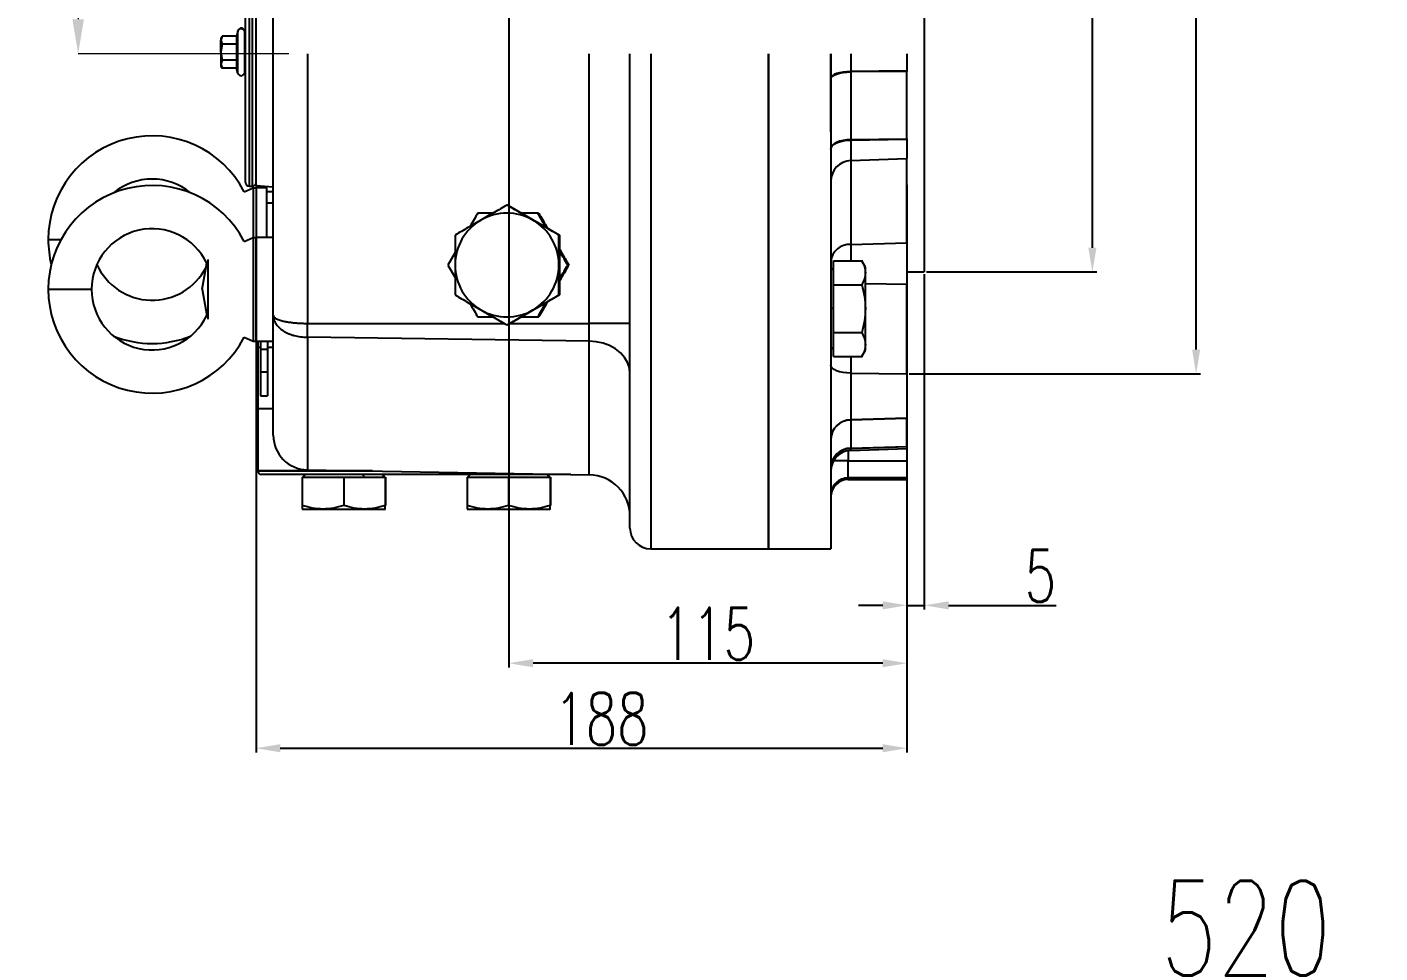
# Model space of a CAD drawing. Header units: millimetres. Extents: x 1663 to 4708, y 540 to 2693.
# Drawn here: x 2442.2 to 2833, y 1515.7 to 1783.2 of the extents above; entities that cross this region are included whole.
import ezdxf

# ---------------------------------------------------------------- set-up
doc = ezdxf.new("R2010")
doc.units = ezdxf.units.MM
doc.linetypes.add('CENTER2', pattern=[28.575, 19.05, -3.175, 3.175, -3.175])
doc.linetypes.add('点画线', pattern=[18, 12, -2, 2, -2])
doc.layers.add('AM_5', color=3, linetype='Continuous', lineweight=25)
doc.layers.add('中心线层', color=1, linetype='点画线', lineweight=18)
doc.styles.add('SLDTEXTSTYLE1', font='txt.shx', dxfattribs={"width": 0.7, "bigfont": 'gbcbig.shx'})
doc.styles.get("Standard").update_dxf_attribs({"font": 'arial.ttf'})
doc.styles.add('TH_GBDIM', font='simplex.shx', dxfattribs={"width": 0.707, "bigfont": 'hzfs.shx'})
doc.dimstyles.new('ISO-25$0', dxfattribs={"dimtxt": 2.5, "dimasz": 2.5, "dimexe": 1.25, "dimexo": 0.625, "dimtad": 1, "dimtxsty": 'Standard', "dimcen": 2.5, "dimdle": 5, "dimadec": 0, "dimazin": 0, "dimtfac": 1, "dimtmove": 0, "dimatfit": 3, "dimfxl": 0, "dimarcsym": 0})
doc.dimstyles.new('SLDDIMSTYLE12$0', dxfattribs={"dimtxt": 12, "dimasz": 10, "dimexe": 0, "dimexo": 0.0625, "dimgap": 0.875, "dimtad": 1, "dimdec": 1, "dimlfac": 1.8, "dimrnd": 1e-09, "dimzin": 12, "dimdsep": 46, "dimtxsty": 'SLDTEXTSTYLE1', "dimcen": 0.09, "dimdle": 8.16, "dimclrd": 3, "dimclre": 3, "dimadec": 0, "dimazin": 3, "dimtfac": 1, "dimtdec": 1, "dimtofl": 0, "dimtmove": 0, "dimatfit": 3, "dimfxl": 0, "dimfrac": 2, "dimtolj": 1, "dimlwd": 5, "dimlwe": 5, "dimarcsym": 0})

# ---------------------------------------------------------------- blocks, each defined once
blk = doc.blocks.new('*D51')
at = {"color": 1, "linetype": 'Continuous', "transparency": 16777216}
for p, q in [((2695.91, 1971.93), (2781.13, 1971.93)), ((2779.88, 1689.99), (2779.88, 1964.93)), ((2696.98, 1682.99), (2781.13, 1682.99))]:
    blk.add_line(p, q, dxfattribs=at)
at = {"color": 1, "transparency": 16777216}
for points in [[(2778.71, 1964.93), (2781.05, 1964.93), (2779.88, 1971.93)], [(2778.71, 1689.99), (2781.05, 1689.99), (2779.88, 1682.99)]]:
    blk.add_solid(points, dxfattribs=at)
at = {"layer": 'Defpoints', "color": 0, "transparency": 16777216}
for p in [(2695.29, 1971.93), (2779.88, 1971.93), (2696.36, 1682.99)]:
    blk.add_point(p, dxfattribs=at)
at = {"color": 1, "lineweight": 30, "transparency": 16777216, "insert": (2771.38, 1829.52), "char_height": 15, "attachment_point": 5, "rotation": 90, "style": 'TH_GBDIM'}
blk.add_mtext('%%C298', dxfattribs=at)
blk = doc.blocks.new('*D52')
at = {"color": 1, "linetype": 'Continuous', "transparency": 16777216}
for p, q in [((2581.36, 2006.81), (2581.36, 1598.15)), ((2696.36, 1652.3), (2696.36, 1598.15)), ((2689.36, 1599.4), (2588.36, 1599.4))]:
    blk.add_line(p, q, dxfattribs=at)
at = {"color": 1, "transparency": 16777216}
for points in [[(2588.36, 1600.57), (2588.36, 1598.23), (2581.36, 1599.4)], [(2689.36, 1600.57), (2689.36, 1598.23), (2696.36, 1599.4)]]:
    blk.add_solid(points, dxfattribs=at)
at = {"layer": 'Defpoints', "color": 0, "transparency": 16777216}
for p in [(2581.36, 2007.44), (2696.36, 1652.92), (2581.36, 1599.4)]:
    blk.add_point(p, dxfattribs=at)
at = {"color": 1, "lineweight": 30, "transparency": 16777216, "insert": (2638.86, 1607.9), "char_height": 15, "attachment_point": 5, "style": 'TH_GBDIM'}
blk.add_mtext('115', dxfattribs=at)
blk = doc.blocks.new('*D53')
at = {"color": 1, "linetype": 'Continuous', "transparency": 16777216}
for p, q in [((2701.98, 1942.44), (2751.16, 1942.44)), ((2749.91, 1719.44), (2749.91, 1935.44)), ((2701.98, 1712.44), (2751.16, 1712.44))]:
    blk.add_line(p, q, dxfattribs=at)
at = {"color": 1, "transparency": 16777216}
for points in [[(2748.75, 1935.44), (2751.08, 1935.44), (2749.91, 1942.44)], [(2748.75, 1719.44), (2751.08, 1719.44), (2749.91, 1712.44)]]:
    blk.add_solid(points, dxfattribs=at)
at = {"layer": 'Defpoints', "color": 0, "transparency": 16777216}
for p in [(2701.36, 1942.44), (2749.91, 1942.44), (2701.36, 1712.44)]:
    blk.add_point(p, dxfattribs=at)
at = {"color": 1, "lineweight": 30, "transparency": 16777216, "insert": (2736.66, 1827.44), "char_height": 15, "attachment_point": 5, "rotation": 90, "style": 'TH_GBDIM'}
blk.add_mtext('%%C230{\\H0.7x;\\S-0.1^ -0.2;}', dxfattribs=at)
blk = doc.blocks.new('*D54')
at = {"color": 1, "linetype": 'Continuous', "transparency": 16777216}
for p, q in [((2696.36, 1711.81), (2696.36, 1614.87)), ((2701.36, 1711.81), (2701.36, 1614.87)), ((2689.36, 1616.12), (2682.36, 1616.12)), ((2696.36, 1616.12), (2701.36, 1616.12)), ((2708.36, 1616.12), (2739.44, 1616.12))]:
    blk.add_line(p, q, dxfattribs=at)
at = {"color": 1, "transparency": 16777216}
for points in [[(2689.36, 1617.29), (2689.36, 1614.96), (2696.36, 1616.12)], [(2708.36, 1617.29), (2708.36, 1614.96), (2701.36, 1616.12)]]:
    blk.add_solid(points, dxfattribs=at)
at = {"layer": 'Defpoints', "color": 0, "transparency": 16777216}
for p in [(2696.36, 1712.44), (2701.36, 1712.44), (2696.36, 1616.12)]:
    blk.add_point(p, dxfattribs=at)
at = {"color": 1, "lineweight": 30, "transparency": 16777216, "insert": (2734.9, 1624.62), "char_height": 15, "attachment_point": 5, "style": 'TH_GBDIM'}
blk.add_mtext('5', dxfattribs=at)
blk = doc.blocks.new('*U49')
at = {"layer": '中心线层', "color": 0, "linetype": 'CENTER2', "transparency": 16777216}
for p, q in [((0, 91), (0, -416.23)), ((0, -178), (0, -282)), ((0, -282), (0, -416.23))]:
    blk.add_line(p, q, dxfattribs=at)
blk = doc.blocks.new('*D69')
at = {"color": 1, "linetype": 'Continuous', "transparency": 16777216}
for p, q in [((2508.36, 1737.63), (2508.36, 1573.59)), ((2696.36, 1737.63), (2696.36, 1573.59)), ((2515.36, 1574.84), (2689.36, 1574.84))]:
    blk.add_line(p, q, dxfattribs=at)
at = {"color": 1, "transparency": 16777216}
for points in [[(2515.36, 1576.01), (2515.36, 1573.68), (2508.36, 1574.84)], [(2689.36, 1576.01), (2689.36, 1573.68), (2696.36, 1574.84)]]:
    blk.add_solid(points, dxfattribs=at)
at = {"layer": 'Defpoints', "color": 0, "transparency": 16777216}
for p in [(2508.36, 1738.26), (2696.36, 1738.26), (2696.36, 1574.84)]:
    blk.add_point(p, dxfattribs=at)
at = {"color": 1, "lineweight": 30, "transparency": 16777216, "insert": (2608.11, 1583.34), "char_height": 15, "attachment_point": 5, "style": 'TH_GBDIM'}
blk.add_mtext('188', dxfattribs=at)
blk = doc.blocks.new('*D56')
at = {"layer": 'AM_5', "color": 3, "lineweight": 5, "transparency": 16777216}
blk.add_line((2531.8, 1192.2), (2531.8, 1508.26), dxfattribs=at)
at = {"layer": 'AM_5', "color": 3, "linetype": 'Continuous', "lineweight": 5, "transparency": 16777216}
for p, q in [((2541.8, 1508.26), (3038.92, 1508.26)), ((3048.92, 1280.2), (3048.92, 1508.26))]:
    blk.add_line(p, q, dxfattribs=at)
at = {"layer": 'AM_5', "color": 3, "transparency": 16777216}
for points in [[(2541.8, 1509.92), (2541.8, 1506.59), (2531.8, 1508.26)], [(3038.92, 1509.92), (3038.92, 1506.59), (3048.92, 1508.26)]]:
    blk.add_solid(points, dxfattribs=at)
at = {"layer": 'Defpoints', "color": 0, "transparency": 16777216}
for p in [(3048.92, 1508.26), (3048.92, 1280.13), (2531.8, 1192.13)]:
    blk.add_point(p, dxfattribs=at)
at = {"layer": 'AM_5', "color": 0, "transparency": 16777216, "insert": (2794.26, 1522.85), "char_height": 12, "width": 2.3333, "attachment_point": 5, "style": 'SLDTEXTSTYLE1'}
blk.add_mtext('\\A1;{\\H2.28571x;520}', dxfattribs=at)
blk = doc.blocks.new('*D64')
at = {"layer": 'AM_5', "color": 3, "lineweight": 5, "transparency": 16777216}
blk.add_line((2517.79, 1879.44), (2456.98, 1879.44), dxfattribs=at)
at = {"layer": 'AM_5', "color": 3, "linetype": 'Continuous', "lineweight": 5, "transparency": 16777216}
for p, q in [((2456.98, 1869.44), (2456.98, 1785.44)), ((2517.79, 1775.44), (2456.98, 1775.44))]:
    blk.add_line(p, q, dxfattribs=at)
at = {"layer": 'AM_5', "color": 3, "transparency": 16777216}
for points in [[(2455.32, 1869.44), (2458.65, 1869.44), (2456.98, 1879.44)], [(2455.32, 1785.44), (2458.65, 1785.44), (2456.98, 1775.44)]]:
    blk.add_solid(points, dxfattribs=at)
at = {"layer": 'Defpoints', "color": 0, "transparency": 16777216}
for p in [(2517.86, 1879.44), (2456.98, 1775.44), (2517.86, 1775.44)]:
    blk.add_point(p, dxfattribs=at)
at = {"layer": 'AM_5', "color": 0, "transparency": 16777216, "insert": (2450.11, 1827.44), "char_height": 12, "attachment_point": 5, "rotation": 90, "style": 'SLDTEXTSTYLE1'}
blk.add_mtext('\\A1;%%C110', dxfattribs=at)

msp = doc.modelspace()

# ---------------------------------------------------------------- linework, layer by layer
at = {"color": 7, "linetype": 'Continuous', "lineweight": 25}
for p, q in [((2513.357, 1707.415), (2513.357, 1947.46)), ((2701.357, 1942.437), (2701.357, 1712.437)), ((2505.357, 1738.258), (2505.357, 1916.258)), ((2508.357, 1737.437), (2508.357, 1917.437)), ((2503.141, 1782.12), (2502.718, 1780.544)), ((2503.141, 1781.984), (2502.755, 1780.544)), ((2503.141, 1769.866), (2503.141, 1781.984)), ((2505.107, 1781.725), (2505.107, 1781.861)), ((2498.575, 1780.564), (2498.207, 1779.925)), ((2498.564, 1780.544), (2498.207, 1779.389)), ((2498.207, 1780.061), (2498.207, 1779.925)), ((2498.207, 1779.925), (2498.207, 1779.389)), ((2498.207, 1779.389), (2498.564, 1778.234)), ((2498.207, 1775.925), (2498.207, 1779.389)), ((2498.564, 1778.234), (2498.207, 1775.925)), ((2502.755, 1780.544), (2498.564, 1780.544)), ((2502.755, 1778.234), (2498.564, 1778.234)), ((2502.755, 1780.544), (2502.755, 1778.234)), ((2502.755, 1778.234), (2502.755, 1773.615)), ((2505.107, 1770.125), (2505.107, 1781.725)), ((2498.207, 1775.925), (2498.564, 1773.615)), ((2498.207, 1775.925), (2498.207, 1772.461)), ((2505.357, 1775.925), (2505.107, 1775.925)), ((2523.182, 1775.437), (2523.182, 1697.576)), ((2604.566, 1697.576), (2604.566, 1775.437)), ((2616.357, 1638.437), (2616.357, 1775.437)), ((2656.357, 1752.952), (2656.357, 1775.437)), ((2656.357, 1632.437), (2656.357, 1775.437)), ((2656.357, 1775.437), (2656.357, 1632.437)), ((2674.357, 1752.952), (2674.357, 1775.437)), ((2674.357, 1775.437), (2674.357, 1632.437)), ((2680.147, 1775.437), (2680.147, 1770.332)), ((2696.357, 1775.437), (2696.357, 1770.389)), ((2696.357, 1775.437), (2696.357, 1770.516)), ((2498.564, 1773.615), (2498.207, 1772.461)), ((2498.207, 1772.461), (2498.564, 1771.306)), ((2498.207, 1772.461), (2498.207, 1771.925)), ((2498.207, 1771.925), (2498.575, 1771.286)), ((2502.755, 1773.615), (2498.564, 1773.615)), ((2502.755, 1771.306), (2498.564, 1771.306)), ((2502.755, 1773.615), (2502.755, 1771.306)), ((2503.141, 1769.866), (2502.755, 1771.306)), ((2696.357, 1770.516), (2680.147, 1770.332)), ((2696.357, 1770.389), (2680.147, 1770.205)), ((2680.147, 1770.332), (2680.147, 1750.665)), ((2680.147, 1770.205), (2680.147, 1750.544)), ((2696.357, 1750.912), (2696.357, 1770.516)), ((2696.357, 1750.792), (2696.357, 1770.389)), ((2680.147, 1750.665), (2696.357, 1750.912)), ((2680.147, 1750.544), (2696.357, 1750.792)), ((2696.357, 1750.912), (2696.357, 1745.285)), ((2696.357, 1750.792), (2696.357, 1745.172)), ((2680.147, 1744.606), (2696.357, 1745.172)), ((2696.357, 1720.84), (2696.357, 1745.172)), ((2696.357, 1720.783), (2696.357, 1745.172)), ((2504.968, 1735.614), (2507.523, 1736.764)), ((2506.357, 1737.258), (2507.357, 1737.258)), ((2507.523, 1736.764), (2507.523, 1722.415)), ((2507.523, 1736.764), (2508.357, 1736.764)), ((2508.357, 1737.437), (2513.357, 1737)), ((2511.357, 1736.764), (2508.357, 1736.764)), ((2508.357, 1736.764), (2508.357, 1722.415)), ((2511.357, 1737.175), (2511.357, 1735.674)), ((2511.357, 1735.674), (2511.357, 1732.437)), ((2511.357, 1735.674), (2513.357, 1735.674)), ((2511.357, 1732.437), (2511.357, 1722.415)), ((2511.357, 1732.437), (2513.357, 1732.437)), ((2581.039, 1731.758), (2580.858, 1731.758)), ((2581.039, 1731.758), (2596.037, 1723.098)), ((2589.735, 1729.437), (2590.002, 1729.437)), ((2504.968, 1721.265), (2507.523, 1722.415)), ((2507.523, 1722.415), (2507.523, 1692.415)), ((2507.523, 1722.415), (2508.357, 1722.415)), ((2513.357, 1722.415), (2508.357, 1722.415)), ((2508.357, 1692.415), (2508.357, 1722.415)), ((2596.037, 1723.098), (2595.856, 1723.098)), ((2596.037, 1723.098), (2596.037, 1705.777)), ((2680.147, 1720.376), (2696.357, 1720.84)), ((2696.357, 1720.84), (2696.357, 1708.806)), ((2696.357, 1720.783), (2696.357, 1708.752)), ((2493.921, 1715.414), (2494.068, 1714.589)), ((2494.412, 1716.034), (2494.412, 1698.795)), ((2565.841, 1718.075), (2563.758, 1714.437)), ((2675.157, 1715.686), (2683.285, 1715.686)), ((2675.157, 1708.758), (2675.157, 1715.686)), ((2684.357, 1713.83), (2683.274, 1715.705)), ((2492.787, 1707.415), (2494.138, 1714.978)), ((2563.758, 1714.437), (2565.841, 1710.8)), ((2598.394, 1714.437), (2598.661, 1714.437)), ((2675.157, 1713.537), (2674.357, 1713.075)), ((2684.357, 1712.222), (2684.357, 1713.83)), ((2684.357, 1701.83), (2684.357, 1712.222)), ((2696.357, 1712.437), (2701.357, 1712.437)), ((2696.357, 1712.437), (2701.357, 1712.437)), ((2675.157, 1708.758), (2683.285, 1708.758)), ((2675.157, 1694.902), (2675.157, 1708.758)), ((2696.357, 1682.993), (2696.357, 1708.806)), ((2448.357, 1707.415), (2460.857, 1707.415)), ((2492.787, 1707.415), (2494.138, 1699.851)), ((2513.357, 1699.901), (2513.357, 1707.415)), ((2596.037, 1705.777), (2581.039, 1697.117)), ((2596.037, 1705.777), (2595.856, 1705.777)), ((2513.357, 1695.182), (2513.357, 1699.901)), ((2675.157, 1701.83), (2674.357, 1701.83)), ((2684.357, 1691.438), (2684.357, 1701.83)), ((2581.039, 1697.117), (2580.858, 1697.117)), ((2589.735, 1699.437), (2590.002, 1699.437)), ((2616.357, 1697.576), (2604.566, 1697.576)), ((2604.566, 1692.45), (2604.566, 1697.576)), ((2504.968, 1693.564), (2507.523, 1692.415)), ((2507.523, 1692.415), (2508.357, 1692.415)), ((2508.357, 1692.415), (2513.357, 1692.415)), ((2509.657, 1692.415), (2509.657, 1690.095)), ((2511.657, 1692.415), (2511.657, 1690.095)), ((2513.357, 1665.264), (2513.357, 1695.182)), ((2604.566, 1692.45), (2523.182, 1693.554)), ((2675.157, 1694.902), (2683.285, 1694.902)), ((2675.157, 1687.973), (2675.157, 1694.902)), ((2508.857, 1690.645), (2508.857, 1654.937)), ((2509.657, 1690.095), (2511.657, 1690.095)), ((2509.657, 1690.095), (2509.657, 1683.609)), ((2511.657, 1690.095), (2511.657, 1683.609)), ((2674.357, 1690.585), (2675.157, 1690.123)), ((2675.157, 1687.973), (2683.285, 1687.973)), ((2683.274, 1687.954), (2684.357, 1689.83)), ((2684.357, 1689.83), (2684.357, 1691.438)), ((2509.657, 1683.609), (2511.657, 1683.609)), ((2509.657, 1683.609), (2509.657, 1676.602)), ((2511.657, 1683.609), (2511.657, 1676.602)), ((2680.147, 1683.21), (2680.147, 1669.664)), ((2680.147, 1683.21), (2696.357, 1682.993)), ((2696.357, 1682.993), (2696.357, 1670.173)), ((2509.657, 1676.602), (2511.657, 1676.602)), ((2509.657, 1676.599), (2511.657, 1676.599)), ((2508.857, 1672.937), (2508.857, 1654.937)), ((2696.357, 1670.173), (2680.147, 1669.664)), ((2696.357, 1670.114), (2680.147, 1669.605)), ((2680.147, 1669.664), (2680.147, 1661.505)), ((2680.147, 1669.605), (2680.147, 1661.462)), ((2696.357, 1662.04), (2696.357, 1670.173)), ((2696.357, 1661.997), (2696.357, 1670.114)), ((2680.147, 1661.505), (2696.357, 1662.04)), ((2680.147, 1661.462), (2696.357, 1661.997)), ((2680.147, 1660.884), (2696.357, 1661.451)), ((2696.357, 1661.997), (2696.357, 1661.451)), ((2696.357, 1661.451), (2696.357, 1657.897)), ((2679.357, 1657.897), (2696.357, 1657.897)), ((2679.357, 1652.911), (2679.357, 1657.897)), ((2696.357, 1657.897), (2696.357, 1652.911)), ((2542.002, 1654.937), (2508.857, 1654.937)), ((2599.292, 1653.937), (2509.857, 1653.937)), ((2521.706, 1653.137), (2521.706, 1645.009)), ((2521.706, 1653.137), (2533.706, 1653.137)), ((2522.461, 1653.937), (2521.999, 1653.137)), ((2523.182, 1655.266), (2604.566, 1653.845)), ((2533.706, 1653.137), (2533.706, 1645.009)), ((2533.706, 1653.137), (2545.706, 1653.137)), ((2539.559, 1653.137), (2539.328, 1653.937)), ((2545.413, 1653.137), (2544.951, 1653.937)), ((2545.451, 1653.137), (2544.99, 1653.937)), ((2545.706, 1653.137), (2545.745, 1653.137)), ((2545.706, 1653.137), (2545.706, 1645.009)), ((2545.745, 1653.137), (2545.745, 1645.009)), ((2569.318, 1653.137), (2569.318, 1645.009)), ((2569.318, 1653.137), (2581.318, 1653.137)), ((2569.611, 1653.137), (2570.073, 1653.937)), ((2581.318, 1653.137), (2581.318, 1645.009)), ((2581.318, 1653.137), (2593.318, 1653.137)), ((2593.025, 1653.137), (2592.563, 1653.937)), ((2593.102, 1653.137), (2592.64, 1653.937)), ((2593.318, 1653.137), (2593.395, 1653.137)), ((2593.318, 1653.137), (2593.318, 1645.009)), ((2593.395, 1653.137), (2593.395, 1645.009)), ((2696.357, 1652.911), (2679.357, 1652.911)), ((2696.357, 1652.911), (2696.357, 1652.437)), ((2679.357, 1652.437), (2696.357, 1652.437)), ((2521.706, 1643.937), (2527.706, 1643.937)), ((2527.706, 1643.937), (2539.706, 1643.937)), ((2539.706, 1643.937), (2545.706, 1643.937)), ((2545.706, 1643.937), (2545.745, 1643.937)), ((2569.318, 1643.937), (2575.318, 1643.937)), ((2575.318, 1643.937), (2587.318, 1643.937)), ((2587.318, 1643.937), (2593.318, 1643.937)), ((2593.395, 1643.937), (2593.318, 1643.937)), ((2622.357, 1632.437), (2656.357, 1632.437)), ((2656.357, 1632.437), (2674.357, 1632.437)), ((2656.357, 1632.437), (2674.357, 1632.437))]:
    msp.add_line(p, q, dxfattribs=at)
at = {"color": 8, "linetype": 'Continuous', "lineweight": 25}
for p, q in [((2506.357, 1827.258), (2506.357, 1737.258)), ((2507.357, 1737.258), (2507.357, 1827.258)), ((2503.141, 1781.984), (2503.141, 1782.12)), ((2622.357, 1775.437), (2622.357, 1632.437)), ((2680.147, 1750.665), (2680.147, 1744.719)), ((2680.147, 1750.544), (2680.147, 1744.606)), ((2680.147, 1744.606), (2680.147, 1720.376)), ((2680.147, 1744.606), (2680.147, 1720.319)), ((2448.357, 1721.764), (2452.011, 1721.764)), ((2680.147, 1720.376), (2680.147, 1715.686)), ((2696.357, 1708.806), (2684.357, 1708.967)), ((2523.182, 1697.576), (2580.059, 1697.576)), ((2581.834, 1697.576), (2604.566, 1697.576)), ((2523.182, 1693.554), (2523.182, 1655.266)), ((2604.566, 1653.845), (2604.566, 1692.45)), ((2509.657, 1690.645), (2508.857, 1690.645)), ((2513.357, 1690.645), (2511.657, 1690.645)), ((2680.147, 1687.973), (2680.147, 1683.21)), ((2513.357, 1672.937), (2508.857, 1672.937)), ((2679.357, 1660.804), (2679.357, 1657.897)), ((2680.147, 1661.505), (2680.147, 1660.926)), ((2680.147, 1661.462), (2680.147, 1660.884)), ((2679.357, 1657.897), (2675.166, 1657.897)), ((2508.857, 1654.937), (2542.002, 1654.937)), ((2679.357, 1652.911), (2679.357, 1652.437))]:
    msp.add_line(p, q, dxfattribs=at)
at = {"color": 7, "linetype": 'Continuous', "lineweight": 25, "flags": 128}
for points in [[(2680.147, 1770.332), (2679.007, 1770.283), (2677.916, 1770.164), (2676.915, 1769.98), (2676.041, 1769.737), (2675.325, 1769.444), (2674.794, 1769.113), (2674.467, 1768.754), (2674.357, 1768.381)], [(2674.357, 1768.25), (2674.467, 1768.623), (2674.794, 1768.983), (2675.325, 1769.315), (2676.041, 1769.609), (2676.915, 1769.852), (2677.916, 1770.037), (2679.007, 1770.156), (2680.147, 1770.205)], [(2680.147, 1750.665), (2679.007, 1750.599), (2677.916, 1750.44), (2676.915, 1750.192), (2676.041, 1749.865), (2675.325, 1749.472), (2674.794, 1749.026), (2674.467, 1748.543), (2674.357, 1748.043)], [(2674.357, 1747.918), (2674.467, 1748.419), (2674.794, 1748.902), (2675.325, 1749.349), (2676.041, 1749.743), (2676.915, 1750.07), (2677.916, 1750.319), (2679.007, 1750.478), (2680.147, 1750.544)], [(2596.037, 1713.79), (2596.05, 1714.437), (2596.037, 1715.084)], [(2508.935, 1692.415), (2508.885, 1691.701), (2508.857, 1690.645)], [(2616.357, 1683.12), (2616.178, 1684.722), (2615.649, 1686.277), (2614.784, 1687.738), (2613.609, 1689.062), (2612.159, 1690.21), (2610.477, 1691.146), (2608.614, 1691.844), (2606.623, 1692.283), (2604.566, 1692.45)], [(2680.147, 1683.21), (2679.007, 1683.268), (2677.916, 1683.408), (2676.915, 1683.625), (2676.041, 1683.911), (2675.325, 1684.256), (2674.794, 1684.648), (2674.467, 1685.07), (2674.357, 1685.509)]]:
    msp.add_lwpolyline(points, dxfattribs=at)
at = {"color": 7, "linetype": 'Continuous', "lineweight": 25}
for centre, radius, start, end in [((2504.107, 1781.861), 1, 0, 165), ((2504.107, 1781.725), 1, 0, 165), ((2505.357, 1779.311), 0.25, 180, 270), ((2505.357, 1779.175), 0.25, 180, 270), ((2504.107, 1770.125), 1, 195, 0), ((2505.357, 1772.675), 0.25, 90, 180), ((2478.357, 1721.764), 30, 27.49509, 180), ((2680.357, 1738.609), 6, 92, 180), ((2478.357, 1721.764), 17.5, 50.55306, 129.44694), ((2478.357, 1707.415), 30, 27.49509, 180), ((2506.357, 1738.258), 1, 180, 270), ((2507.357, 1738.258), 1, 270, 0), ((2580.837, 1714.438), 15, 120.00589, 180.00166), ((2580.835, 1714.441), 14.996, 59.99573, 120.00427), ((2580.832, 1714.438), 15, 359.99834, 59.99411), ((2478.357, 1707.415), 17.5, 25.60688, 180), ((2478.357, 1721.764), 30, 180, 193.83707), ((2679.825, 1714.888), 5.498, 86.63502, 174.03498), ((2478.357, 1721.764), 17.5, 204.2043, 332.79764), ((2580.837, 1714.437), 15, 179.99833, 239.99412), ((2580.832, 1714.437), 15, 300.00588, 0.00167), ((2478.357, 1707.415), 30, 180, 332.50491), ((2478.357, 1707.415), 17.5, 180, 334.39312), ((2580.835, 1714.433), 14.996, 239.99569, 300.00431), ((2478.357, 1721.764), 30, 248.24561, 291.75439), ((2680.044, 1663.969), 5.696, 88.96281, 176.91865), ((2680.045, 1663.91), 5.697, 88.97276, 176.93003), ((2523.357, 1665.264), 10, 180, 269), ((2680.183, 1655.677), 5.829, 90.3546, 178.41232), ((2680.184, 1655.632), 5.83, 90.36189, 178.42009), ((2680.357, 1654.929), 6, 92, 180), ((2680.357, 1654.888), 6, 92, 180), ((2509.857, 1654.937), 1, 180, 270), ((2604.357, 1641.847), 12, 0, 89), ((2679.35, 1647.918), 4.993, 89.92224, 179.92251), ((2679.357, 1647.437), 5, 90, 180), ((2622.357, 1638.437), 6, 180, 270)]:
    msp.add_arc(centre, radius, start, end, dxfattribs=at)
for points, knots in [([(2580.858, 1731.758), (2579.622, 1731.048), (2577.15, 1729.63), (2574.607, 1728.162), (2573.336, 1727.428)], [0, 0, 0, 0, 0.4999988, 1, 1, 1, 1]), ([(2588.333, 1727.428), (2587.064, 1728.162), (2584.527, 1729.63), (2582.081, 1731.048), (2580.858, 1731.758)], [0, 0, 0, 0, 0.5000013, 1, 1, 1, 1]), ([(2573.336, 1727.428), (2572.066, 1726.694), (2569.527, 1725.228), (2567.083, 1723.808), (2565.86, 1723.098)], [0, 0, 0, 0, 0.5000011, 1, 1, 1, 1]), ([(2572.417, 1729.437), (2571.703, 1728.213), (2570.968, 1726.952), (2570.213, 1725.648), (2570.19, 1725.609)], [0, 0, 0, 0, 0.9701849, 1, 1, 1, 1]), ([(2576.82, 1729.437), (2576.768, 1729.437), (2575.264, 1729.437), (2573.816, 1729.437), (2572.417, 1729.437)], [0, 0, 0, 0, 0.0346052, 1, 1, 1, 1]), ([(2589.735, 1729.437), (2588.31, 1729.437), (2586.768, 1729.437), (2585.179, 1729.437), (2585.057, 1729.437)], [0, 0, 0, 0, 0.9234696, 1, 1, 1, 1]), ([(2595.856, 1723.098), (2594.62, 1723.808), (2592.149, 1725.228), (2589.605, 1726.694), (2588.333, 1727.428)], [0, 0, 0, 0, 0.499999, 1, 1, 1, 1]), ([(2592.047, 1725.401), (2591.984, 1725.511), (2591.193, 1726.885), (2590.434, 1728.214), (2589.735, 1729.437)], [0, 0, 0, 0, 0.0800089, 1, 1, 1, 1]), ([(2590.002, 1729.437), (2590.717, 1728.212), (2591.542, 1726.797), (2592.389, 1725.334), (2592.502, 1725.138)], [0, 0, 0, 0, 0.8659671, 1, 1, 1, 1]), ([(2565.86, 1723.098), (2565.853, 1721.678), (2565.839, 1718.839), (2565.838, 1715.904), (2565.837, 1714.437)], [0, 0, 0, 0, 0.4999986, 1, 1, 1, 1]), ([(2595.832, 1714.437), (2595.834, 1715.904), (2595.837, 1718.839), (2595.85, 1721.678), (2595.856, 1723.098)], [0, 0, 0, 0, 0.5000012, 1, 1, 1, 1]), ([(2596.037, 1719.016), (2596.204, 1718.725), (2597.101, 1717.168), (2597.962, 1715.662), (2598.661, 1714.437)], [0, 0, 0, 0, 0.187143, 1, 1, 1, 1]), ([(2598.394, 1714.437), (2597.68, 1715.662), (2596.901, 1716.997), (2596.103, 1718.377), (2596.037, 1718.491)], [0, 0, 0, 0, 0.91736056, 1, 1, 1, 1]), ([(2683.285, 1715.686), (2683.587, 1715.118), (2684.191, 1713.982), (2684.301, 1712.809), (2684.357, 1712.222)], [0, 0, 0, 0, 0.5003832, 1, 1, 1, 1]), ([(2565.837, 1714.437), (2565.838, 1712.97), (2565.839, 1710.036), (2565.853, 1707.197), (2565.86, 1705.777)], [0, 0, 0, 0, 0.5000018, 1, 1, 1, 1]), ([(2595.856, 1705.777), (2595.85, 1707.197), (2595.837, 1710.036), (2595.834, 1712.97), (2595.832, 1714.437)], [0, 0, 0, 0, 0.4999984, 1, 1, 1, 1]), ([(2596.037, 1710.384), (2596.103, 1710.5), (2596.902, 1711.879), (2597.681, 1713.214), (2598.394, 1714.437)], [0, 0, 0, 0, 0.0837989, 1, 1, 1, 1]), ([(2598.661, 1714.437), (2597.961, 1713.211), (2597.1, 1711.705), (2596.203, 1710.148), (2596.037, 1709.858)], [0, 0, 0, 0, 0.8138841, 1, 1, 1, 1]), ([(2684.357, 1712.222), (2684.301, 1711.635), (2684.191, 1710.461), (2683.587, 1709.326), (2683.285, 1708.758)], [0, 0, 0, 0, 0.5002515, 1, 1, 1, 1]), ([(2683.285, 1708.758), (2683.586, 1707.627), (2684.19, 1705.356), (2684.301, 1703.009), (2684.357, 1701.83)], [0, 0, 0, 0, 0.4979075, 1, 1, 1, 1]), ([(2565.86, 1705.777), (2567.083, 1705.067), (2569.527, 1703.646), (2572.066, 1702.18), (2573.336, 1701.447)], [0, 0, 0, 0, 0.49999873, 1, 1, 1, 1]), ([(2588.333, 1701.447), (2589.605, 1702.18), (2592.149, 1703.646), (2594.62, 1705.067), (2595.856, 1705.777)], [0, 0, 0, 0, 0.5000012, 1, 1, 1, 1]), ([(2592.502, 1703.736), (2592.388, 1703.538), (2591.541, 1702.076), (2590.716, 1700.661), (2590.002, 1699.437)], [0, 0, 0, 0, 0.1351249, 1, 1, 1, 1]), ([(2513.357, 1699.901), (2513.358, 1699.875), (2513.36, 1699.824), (2513.376, 1699.749), (2513.4, 1699.676), (2513.433, 1699.606), (2513.473, 1699.539), (2513.519, 1699.475), (2513.57, 1699.413), (2513.626, 1699.354), (2513.686, 1699.297), (2513.749, 1699.244), (2513.814, 1699.193), (2513.88, 1699.144), (2513.947, 1699.099), (2514.015, 1699.056), (2514.186, 1698.952), (2514.497, 1698.796), (2515.002, 1698.597), (2515.561, 1698.418), (2516.12, 1698.271), (2516.662, 1698.151), (2517.181, 1698.051), (2517.723, 1697.96), (2518.287, 1697.879), (2518.868, 1697.808), (2519.463, 1697.746), (2520.07, 1697.693), (2520.686, 1697.651), (2521.308, 1697.617), (2521.932, 1697.593), (2522.557, 1697.579), (2522.974, 1697.577), (2523.182, 1697.576)], [0, 0, 0, 0, 0.0214317, 0.0421836, 0.0622558, 0.0816482, 0.100361, 0.118394, 0.1357473, 0.152421, 0.1684149, 0.1837293, 0.1983639, 0.212319, 0.2255946, 0.2381905, 0.250107, 0.3171748, 0.3811881, 0.4421555, 0.500087, 0.5439757, 0.5874344, 0.6304701, 0.6730898, 0.715301, 0.7571111, 0.7985279, 0.8395594, 0.8802138, 0.9204996, 0.9604253, 1, 1, 1, 1]), ([(2513.357, 1699.901), (2513.357, 1699.699), (2513.372, 1699.492), (2513.433, 1699.087), (2513.479, 1698.886), (2513.661, 1698.288), (2513.842, 1697.896), (2514.325, 1697.137), (2514.621, 1696.777), (2515.145, 1696.266), (2515.333, 1696.101), (2515.735, 1695.782), (2515.951, 1695.626), (2516.631, 1695.183), (2517.124, 1694.92), (2517.92, 1694.571), (2518.195, 1694.462), (2518.767, 1694.26), (2519.064, 1694.167), (2519.968, 1693.918), (2520.585, 1693.792), (2521.857, 1693.614), (2522.517, 1693.563), (2523.182, 1693.554)], [0, 0, 0, 0, 0.0625, 0.0625, 0.125, 0.125, 0.25, 0.25, 0.375, 0.375, 0.4375, 0.4375, 0.5, 0.5, 0.625, 0.625, 0.6875, 0.6875, 0.75, 0.75, 0.875, 0.875, 1, 1, 1, 1]), ([(2570.19, 1703.265), (2570.214, 1703.225), (2570.968, 1701.921), (2571.704, 1700.659), (2572.417, 1699.437)], [0, 0, 0, 0, 0.0310364, 1, 1, 1, 1]), ([(2573.336, 1701.447), (2574.607, 1700.713), (2577.15, 1699.245), (2579.622, 1697.826), (2580.858, 1697.117)], [0, 0, 0, 0, 0.5000016, 1, 1, 1, 1]), ([(2580.858, 1697.117), (2582.081, 1697.826), (2584.527, 1699.245), (2587.064, 1700.713), (2588.333, 1701.447)], [0, 0, 0, 0, 0.4999983, 1, 1, 1, 1]), ([(2589.735, 1699.437), (2590.435, 1700.662), (2591.194, 1701.991), (2591.985, 1703.365), (2592.047, 1703.474)], [0, 0, 0, 0, 0.9211539, 1, 1, 1, 1]), ([(2684.357, 1701.83), (2684.302, 1700.66), (2684.192, 1698.312), (2683.588, 1696.041), (2683.285, 1694.902)], [0, 0, 0, 0, 0.4983767, 1, 1, 1, 1]), ([(2523.182, 1697.576), (2523.181, 1697.498), (2523.18, 1697.343), (2523.179, 1697.11), (2523.177, 1696.88), (2523.176, 1696.651), (2523.175, 1696.425), (2523.174, 1696.202), (2523.173, 1695.982), (2523.173, 1695.766), (2523.172, 1695.554), (2523.172, 1695.301), (2523.173, 1695.009), (2523.173, 1694.685), (2523.175, 1694.375), (2523.177, 1694.082), (2523.179, 1693.805), (2523.181, 1693.638), (2523.182, 1693.554)], [0, 0, 0, 0, 0.0506847, 0.1012179, 0.1515996, 0.2018299, 0.2519089, 0.3018367, 0.3516133, 0.4012388, 0.4507133, 0.5000367, 0.5823005, 0.6649893, 0.7481033, 0.8316429, 0.9156083, 1, 1, 1, 1]), ([(2572.417, 1699.437), (2573.816, 1699.437), (2575.264, 1699.437), (2576.768, 1699.437), (2576.82, 1699.437)], [0, 0, 0, 0, 0.9653948, 1, 1, 1, 1]), ([(2585.057, 1699.437), (2585.179, 1699.437), (2586.768, 1699.437), (2588.31, 1699.437), (2589.735, 1699.437)], [0, 0, 0, 0, 0.0765304, 1, 1, 1, 1]), ([(2683.285, 1694.902), (2683.587, 1694.333), (2684.191, 1693.198), (2684.301, 1692.024), (2684.357, 1691.438)], [0, 0, 0, 0, 0.5003841, 1, 1, 1, 1]), ([(2684.357, 1691.438), (2684.301, 1690.85), (2684.191, 1689.677), (2683.587, 1688.541), (2683.285, 1687.973)], [0, 0, 0, 0, 0.5002503, 1, 1, 1, 1]), ([(2527.706, 1643.937), (2526.689, 1643.993), (2524.656, 1644.103), (2522.689, 1644.707), (2521.706, 1645.009)], [0, 0, 0, 0, 0.5002514, 1, 1, 1, 1]), ([(2521.706, 1645.009), (2521.706, 1644.707), (2521.706, 1644.103), (2521.706, 1643.992), (2521.706, 1643.937)], [0, 0, 0, 0, 0.5003841, 1, 1, 1, 1]), ([(2533.706, 1645.009), (2532.722, 1644.707), (2530.755, 1644.103), (2528.722, 1643.992), (2527.706, 1643.937)], [0, 0, 0, 0, 0.5003835, 1, 1, 1, 1]), ([(2539.706, 1643.937), (2538.693, 1643.992), (2536.66, 1644.102), (2534.693, 1644.706), (2533.706, 1645.009)], [0, 0, 0, 0, 0.49837702, 1, 1, 1, 1]), ([(2545.706, 1645.009), (2544.727, 1644.708), (2542.76, 1644.104), (2540.727, 1643.993), (2539.706, 1643.937)], [0, 0, 0, 0, 0.4979079, 1, 1, 1, 1]), ([(2545.706, 1643.937), (2545.706, 1643.993), (2545.706, 1644.103), (2545.706, 1644.707), (2545.706, 1645.009)], [0, 0, 0, 0, 0.5002521, 1, 1, 1, 1]), ([(2575.318, 1643.937), (2574.301, 1643.993), (2572.268, 1644.103), (2570.301, 1644.707), (2569.318, 1645.009)], [0, 0, 0, 0, 0.5002513, 1, 1, 1, 1]), ([(2569.318, 1645.009), (2569.318, 1644.706), (2569.318, 1644.102), (2569.318, 1643.992), (2569.318, 1643.937)], [0, 0, 0, 0, 0.50162318, 1, 1, 1, 1]), ([(2581.318, 1645.009), (2580.334, 1644.707), (2578.367, 1644.103), (2576.334, 1643.992), (2575.318, 1643.937)], [0, 0, 0, 0, 0.5003839, 1, 1, 1, 1]), ([(2587.318, 1643.937), (2586.301, 1643.993), (2584.268, 1644.103), (2582.301, 1644.707), (2581.318, 1645.009)], [0, 0, 0, 0, 0.5002513, 1, 1, 1, 1]), ([(2593.318, 1645.009), (2592.334, 1644.707), (2590.367, 1644.103), (2588.334, 1643.992), (2587.318, 1643.937)], [0, 0, 0, 0, 0.50038333, 1, 1, 1, 1]), ([(2593.318, 1643.937), (2593.318, 1643.992), (2593.318, 1644.102), (2593.318, 1644.706), (2593.318, 1645.009)], [0, 0, 0, 0, 0.49837682, 1, 1, 1, 1])]:
    msp.add_open_spline(points, degree=3, knots=knots, dxfattribs=at)

# ---------------------------------------------------------------- block references
at = {"layer": '中心线层', "linetype": 'CENTER2'}
msp.add_blockref('*U49', (2581.357, 2057.437), dxfattribs=at)

# ---------------------------------------------------------------- dimensions: what is measured, and where the dimension line sits
at = {"lineweight": 30}
dim = msp.add_linear_dim(base=(2581.357, 1599.4), p1=(2696.357, 1652.921), p2=(2581.357, 2007.437), angle=180, dimstyle='ISO-25$0', override={"dimtxt": 15, "dimasz": 7, "dimexo": 0.625, "dimgap": 1, "dimdec": 0, "dimtxsty": 'TH_GBDIM', "dimclrd": 1, "dimclre": 1, "dimclrt": 1, "dimatfit": 0, "dimlwd": 65535, "dimlwe": 65535}, dxfattribs=at)
dim.commit()
dim.dimension.update_dxf_attribs({"geometry": '*D52', "text_midpoint": (2638.857, 1607.9)})
dim = msp.add_linear_dim(base=(2779.88, 1971.929), p1=(2696.357, 1682.993), p2=(2695.287, 1971.929), angle=90, text='%%C298', dimstyle='ISO-25$0', override={"dimtxt": 15, "dimasz": 7, "dimgap": 1, "dimdec": 0, "dimtxsty": 'TH_GBDIM', "dimclrd": 1, "dimclre": 1, "dimclrt": 1, "dimatfit": 0, "dimlwd": 65535, "dimlwe": 65535}, dxfattribs=at)
dim.commit()
dim.dimension.update_dxf_attribs({"geometry": '*D51', "text_midpoint": (2779.88, 1829.521), "dimtype": 160})
dim = msp.add_linear_dim(base=(2749.915, 1942.437), p1=(2701.357, 1712.437), p2=(2701.357, 1942.437), angle=90, text='%%C<>{\\H0.7x;\\S-0.1^ -0.2;}', dimstyle='ISO-25$0', override={"dimtxt": 15, "dimasz": 7, "dimexo": 0.625, "dimgap": 1, "dimdec": 0, "dimtxsty": 'TH_GBDIM', "dimclrd": 1, "dimclre": 1, "dimclrt": 1, "dimatfit": 0, "dimlwd": 65535, "dimlwe": 65535}, dxfattribs=at)
dim.commit()
dim.dimension.update_dxf_attribs({"geometry": '*D53', "text_midpoint": (2736.665, 1827.437)})
for base, p1, p2, override, picture, middle in [((2696.357, 1574.842), (2508.357, 1738.258), (2696.357, 1738.258), {"dimtxt": 15, "dimasz": 7, "dimgap": 1, "dimdec": 0, "dimtxsty": 'TH_GBDIM', "dimclrd": 1, "dimclre": 1, "dimclrt": 1, "dimatfit": 0, "dimlwd": 65535, "dimlwe": 65535}, '*D69', (2608.111, 1574.842)), ((2696.357, 1616.124), (2701.357, 1712.437), (2696.357, 1712.437), {"dimtxt": 15, "dimasz": 7, "dimexo": 0.625, "dimgap": 1, "dimdec": 0, "dimtxsty": 'TH_GBDIM', "dimclrd": 1, "dimclre": 1, "dimclrt": 1, "dimatfit": 0, "dimlwd": 65535, "dimlwe": 65535}, '*D54', (2734.901, 1616.124))]:
    dim = msp.add_linear_dim(base=base, p1=p1, p2=p2, angle=180, dimstyle='ISO-25$0', override=override, dxfattribs=at)
    dim.commit()
    dim.dimension.update_dxf_attribs({"geometry": picture, "text_midpoint": middle, "dimtype": 160})
at = {"layer": 'AM_5'}
dim = msp.add_linear_dim(base=(2456.982, 1775.437), p1=(2517.857, 1879.437), p2=(2517.857, 1775.437), angle=90, text='%%C110', dimstyle='SLDDIMSTYLE12$0', override={"dimlfac": 1, "dimpost": '%%C<>'}, dxfattribs=at)
dim.commit()
dim.dimension.update_dxf_attribs({"geometry": '*D64', "text_midpoint": (2450.107, 1827.437)})
dim = msp.add_linear_dim(base=(3048.919, 1508.258), p1=(2531.802, 1192.134), p2=(3048.919, 1280.134), text='{\\H2.28571x;520}', dimstyle='SLDDIMSTYLE12$0', override={"dimlfac": 1}, dxfattribs=at)
dim.commit()
dim.dimension.update_dxf_attribs({"geometry": '*D56', "text_midpoint": (2794.265, 1508.258), "dimtype": 160})

doc.saveas('drawing.dxf')
